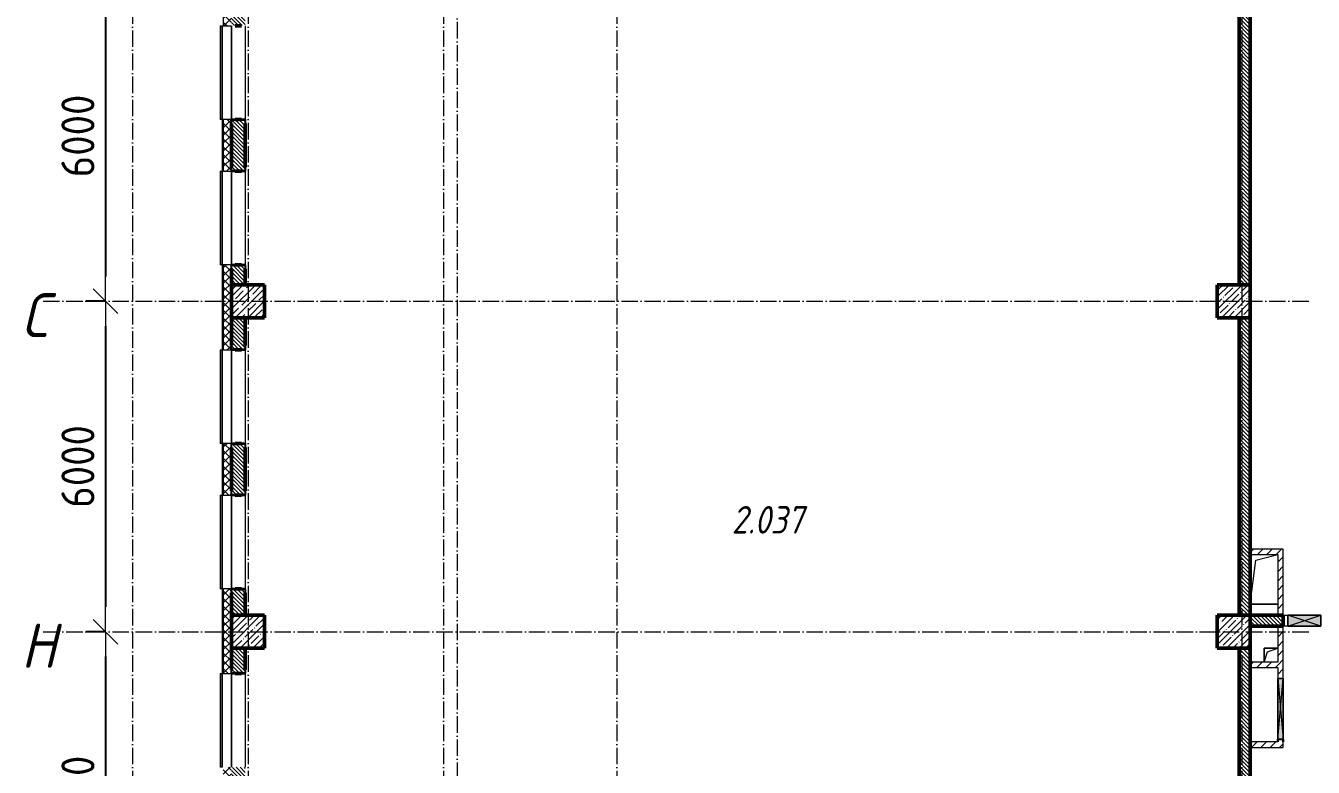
# Model space of a CAD drawing. Header units: millimetres. Extents: x 2294 to 908349, y -83289 to 219220.
# Drawn here: x 74576 to 97957, y 28246 to 41706 of the extents above; entities that cross this region are included whole.
import ezdxf

# ---------------------------------------------------------------- set-up
doc = ezdxf.new("R2010")
doc.units = ezdxf.units.MM
doc.linetypes.add('50_200_ШТРИХ_1Т_ш5_п1_п1_', pattern=[700, 500, -100, 0, -100])
for name, color, linetype, lineweight in [('A-____-____-DIMS', 7, 'Continuous', 9), ('A-DETL-GENF-OTLN', 7, 'Continuous', 9), ('A-FLOR-____-OTLN', 7, 'Continuous', 9), ('A-GENM-____-MCUT', 7, 'Continuous', 25), ('A-GENM-____-OTLN', 7, 'Continuous', 9), ('A-GENM-____-OTLN-1', 7, 'Continuous', 25), ('A-GLAZ-____-OTLN', 7, 'Continuous', 9), ('A-WALL-____-MCUT-2', 7, 'Continuous', 50), ('A-WALL-____-MCUT-3', 7, 'Continuous', 9), ('A-WALL-____-OTLN', 7, 'Continuous', 9), ('A-WALL-____-PATT-1', 7, 'Continuous', 9), ('A-WALL-FNSH-MCUT-1', 7, 'Continuous', 9), ('I-WALL-____-OTLN', 7, 'Continuous', 9), ('S-COLS-____-MCUT', 7, 'Continuous', 50), ('S-COLS-____-OTLN', 7, 'Continuous', 9), ('S-GRID-____-IDEN', 7, 'Continuous', 9), ('S-GRID-____-OTLN-1', 7, '50_200_ШТРИХ_1Т_ш5_п1_п1_', 9), ('Марки помещений', 7, 'Continuous', 9)]:
    doc.layers.add(name, color=color, linetype=linetype, lineweight=lineweight)
doc.layers.add('A-GLAZ-____-OTLN-1', color=7, linetype='Continuous', lineweight=9, true_color=0xc0c0c0)
doc.styles.add('ISOCPEUR_I', font='isocpeui.ttf', dxfattribs={"width": 0.9, "height": 2.5})
doc.styles.add('ISOCPEUR_I_3', font='isocpeui.ttf', dxfattribs={"width": 0.85, "height": 2.2})
doc.styles.add('СПДС', font='isocpeur.ttf', dxfattribs={"width": 0.9})
doc.dimstyles.new('Размера А3', dxfattribs={"dimtxt": 800, "dimasz": 450, "dimexe": 350, "dimexo": 100, "dimgap": 200, "dimtad": 1, "dimdec": 0, "dimrnd": 10, "dimzin": 0, "dimdsep": 46, "dimtxsty": 'СПДС', "dimblk": 'ARROWHEAD_6', "dimcen": 1, "dimclrd": 5, "dimclre": 5, "dimclrt": 5, "dimazin": 0, "dimtfac": 1, "dimtdec": 0, "dimtmove": 2, "dimatfit": 3, "dimfxl": 1, "dimtolj": 1, "dimtzin": 0, "dimarcsym": 0})
pattern_1 = [(135, (7562.787, 6025.276), (-35.35534, -35.35534), [])]
pattern_2 = [(45, (7562.79, 6025.28), (-84.85281, 84.85281), [])]

# ---------------------------------------------------------------- blocks, each defined once
blk = doc.blocks.new('BSC_Колонна _Прямоугольная - 600х600-V10-АР1_План отверстий 2 этажа в осях 1-64_А-ГГ')
at = {"layer": 'S-COLS-____-OTLN'}
h = blk.add_hatch(dxfattribs=at)
h.set_pattern_fill('FP_38', color=256, style=0, pattern_type=2)
h.set_pattern_definition([(45, (-71050, -30681.04), (-114.04925, 114.04925), []), (45, (-70935.95, -30681.04), (-114.04925, 114.04925), [201.613, -40.323, 3.353, -36.97])])
h.paths.add_polyline_path([(-300, -300), (300, -300), (300, 300), (-300, 300)], flags=0)
at = {"layer": 'S-COLS-____-MCUT'}
for p, q in [((300, 300), (-300, 300)), ((-300, 300), (-300, -300)), ((300, -300), (300, 300)), ((-300, -300), (300, -300))]:
    blk.add_line(p, q, dxfattribs=at)
blk = doc.blocks.new('BSC_Колонна _Прямоугольная - 600х600-V11-АР1_План отверстий 2 этажа в осях 1-64_А-ГГ')
at = {"layer": 'S-COLS-____-OTLN'}
h = blk.add_hatch(dxfattribs=at)
h.set_pattern_fill('FP_39', color=256, style=0, pattern_type=2)
h.set_pattern_definition([(45, (-71050, -24681.04), (-114.04925, 114.04925), []), (45, (-70935.95, -24681.04), (-114.04925, 114.04925), [201.613, -40.323, 3.353, -36.97])])
h.paths.add_polyline_path([(-300, -300), (300, -300), (300, 300), (-300, 300), (-300, 135)], flags=0)
at = {"layer": 'S-COLS-____-MCUT'}
for p, q in [((300, 300), (-300, 300)), ((-300, 300), (-300, -300)), ((300, -300), (300, 300)), ((-300, -300), (300, -300))]:
    blk.add_line(p, q, dxfattribs=at)
blk = doc.blocks.new('BSC_Колонна _Прямоугольная - 600х600-V13-АР1_План отверстий 2 этажа в осях 1-64_А-ГГ')
at = {"layer": 'S-COLS-____-OTLN'}
h = blk.add_hatch(dxfattribs=at)
h.set_pattern_fill('FP_42', color=256, style=0, pattern_type=2)
h.set_pattern_definition([(45, (-88950, -30681.04), (-114.04925, 114.04925), []), (45, (-88835.95, -30681.04), (-114.04925, 114.04925), [201.613, -40.323, 3.353, -36.97])])
h.paths.add_polyline_path([(-300, -300), (300, -300), (300, 300), (-300, 300)], flags=0)
at = {"layer": 'S-COLS-____-MCUT'}
for p, q in [((300, 300), (-300, 300)), ((-300, 300), (-300, -300)), ((300, -300), (300, 300)), ((-300, -300), (300, -300))]:
    blk.add_line(p, q, dxfattribs=at)
blk = doc.blocks.new('BSC_Колонна _Прямоугольная - 600х600-V14-АР1_План отверстий 2 этажа в осях 1-64_А-ГГ')
at = {"layer": 'S-COLS-____-OTLN'}
h = blk.add_hatch(dxfattribs=at)
h.set_pattern_fill('FP_43', color=256, style=0, pattern_type=2)
h.set_pattern_definition([(45, (-88950, -24681.04), (-114.04925, 114.04925), []), (45, (-88835.95, -24681.04), (-114.04925, 114.04925), [201.613, -40.323, 3.353, -36.97])])
h.paths.add_polyline_path([(-300, -300), (300, -300), (300, 300), (-300, 300), (-300, 135)], flags=0)
at = {"layer": 'S-COLS-____-MCUT'}
for p, q in [((300, 300), (-300, 300)), ((-300, 300), (-300, -300)), ((300, -300), (300, 300)), ((-300, -300), (300, -300))]:
    blk.add_line(p, q, dxfattribs=at)
blk = doc.blocks.new('Фахверк_СКБ_Уголок - 250_2700-27497298-АР1_План отверстий 2 этажа в осях 1-64_А-ГГ')
at = {"layer": 'A-GENM-____-MCUT'}
for p, q in [((200, 181), (125, 181)), ((125, 181), (125, 106)), ((125, 106), (131, 106)), ((131, 106), (131, 175)), ((131, 175), (200, 175)), ((200, 175), (200, 181)), ((131, -6), (125, -6)), ((125, -6), (125, -81)), ((125, -81), (200, -81)), ((131, -75), (131, -6)), ((200, -75), (131, -75)), ((200, -81), (200, -75))]:
    blk.add_line(p, q, dxfattribs=at)
blk = doc.blocks.new('AR_Отверстие прямоугольное _в плите_ - AR_Отверстие прямоугольное _в плите_-30552785-АР1_План отверстий 2 этажа в осях 1-64_А-ГГ')
at = {"layer": 'A-GENM-____-OTLN'}
for p, q in [((-250, -450), (-150, 350)), ((-150, 350), (250, 450)), ((-250, -450), (250, -450))]:
    blk.add_line(p, q, dxfattribs=at)
blk = doc.blocks.new('AR_Отверстие прямоугольное _в плите_ - AR_Отверстие прямоугольное _в плите_-V176-АР1_План отверстий 2 этажа в осях 1-64_А-ГГ')
at = {"layer": 'A-GENM-____-OTLN'}
for p, q in [((125, 125), (-125, 125)), ((-125, 125), (-125, -125)), ((-125, -125), (-63, 63)), ((-63, 63), (125, 125))]:
    blk.add_line(p, q, dxfattribs=at)
blk = doc.blocks.new('Отлив_СКБ - Отлив витража_СФТК-31883956-АР1_План отверстий 2 этажа в осях 1-64_А-ГГ')
at = {"layer": 'A-GLAZ-____-OTLN-1'}
for points in [[(0, 3), (0, 2), (1700, 3), (1700, 37), (0, 37)], [(0, 2), (0, 0), (1700, 0), (1700, 2)]]:
    blk.add_hatch(color=256, dxfattribs=at).paths.add_polyline_path(points, flags=0)
at = {"layer": 'A-GLAZ-____-OTLN'}
for p, q in [((0, 3), (0, 37)), ((1700, 37), (0, 37)), ((0, 2), (1700, 2)), ((1700, 37), (1700, 3)), ((1700, 0), (0, 0))]:
    blk.add_line(p, q, dxfattribs=at)
blk = doc.blocks.new('154_Фахверк_СКБ_Швеллер - Тип_100_3960_зеркало-V199-АР1_План отверстий 2 этажа в осях 1-64_А-ГГ')
at = {"layer": 'A-GENM-____-MCUT'}
for p, q in [((175, 50), (125, 50)), ((128, 47), (175, 47)), ((128, -47), (128, 47)), ((175, 47), (175, 50)), ((125, -50), (175, -50)), ((175, -47), (128, -47)), ((175, -50), (175, -47))]:
    blk.add_line(p, q, dxfattribs=at)
blk = doc.blocks.new('AR_Отверстие прямоугольное _в стене_ - AR_Отверстие прямоугольное _в стене__ЭОМ-36813478-АР1_План отверстий 2 этажа в осях 1-64_А-ГГ')
at = {"layer": 'A-GLAZ-____-OTLN'}
blk.add_hatch(color=256, dxfattribs=at).paths.add_polyline_path([(300, 100), (-300, 100), (-300, -100), (300, -100), (300, 65)], flags=0)
at = {"layer": 'A-DETL-GENF-OTLN'}
for p, q in [((-300, -100), (-300, 100)), ((-300, 100), (300, 100)), ((300, 100), (-300, -100)), ((-300, 100), (300, -100)), ((300, 100), (-300, 100)), ((-300, 100), (-300, -100)), ((300, 100), (300, -100)), ((300, -100), (300, 100)), ((300, -100), (-300, -100)), ((-300, -100), (300, -100))]:
    blk.add_line(p, q, dxfattribs=at)
blk = doc.blocks.new('AR_Отверстие прямоугольное _в стене_ - AR_Отверстие прямоугольное _в стене__ОВ-36943067-АР1_План отверстий 2 этажа в осях 1-64_А-ГГ')
at = {"layer": 'A-GLAZ-____-OTLN'}
blk.add_hatch(color=256, dxfattribs=at).paths.add_polyline_path([(-550, -50), (550, -50), (550, 50), (-550, 50)], flags=0)
at = {"layer": 'A-DETL-GENF-OTLN'}
for p, q in [((-550, -50), (-550, 50)), ((-550, 50), (550, 50)), ((550, 50), (-550, -50)), ((-550, 50), (550, -50)), ((550, 50), (-550, 50)), ((-550, 50), (-550, -50)), ((550, 50), (550, -50)), ((550, -50), (550, 50)), ((550, -50), (-550, -50)), ((-550, -50), (550, -50))]:
    blk.add_line(p, q, dxfattribs=at)
blk = doc.blocks.new('2floor')
at = {"layer": 'A-WALL-____-PATT-1'}
h = blk.add_hatch(dxfattribs=at)
h.set_pattern_fill('FP_1', color=256, style=0, pattern_type=2)
h.set_pattern_definition([(45, (7562.79, 6025.28), (-70.71068, 70.71068), []), (135, (7562.79, 6025.28), (-70.71068, -70.71068), [])])
h.paths.add_polyline_path([(78163, 18356), (78313, 18356), (78313, 19651), (78307, 19651), (78307, 19726), (78163, 19726)], flags=0)
h.paths.add_polyline_path([(78307, 21426), (78307, 21501), (78313, 21501), (78313, 22291), (78307, 22291), (78307, 22366), (78163, 22366), (78163, 21426), (78248, 21426)], flags=0)
h.paths.add_polyline_path([(78248, 24066), (78307, 24066), (78307, 24141), (78313, 24141), (78313, 25531), (78307, 25531), (78307, 25606), (78163, 25606), (78163, 24066)], flags=0)
h.paths.add_polyline_path([(78307, 27306), (78307, 27381), (78313, 27381), (78313, 28171), (78307, 28171), (78307, 28246), (78163, 28246), (78163, 27306), (78248, 27306)], flags=0)
h.paths.add_polyline_path([(78248, 29946), (78307, 29946), (78307, 30021), (78313, 30021), (78313, 31411), (78307, 31411), (78307, 31486), (78163, 31486), (78163, 29946)], flags=0)
h.paths.add_polyline_path([(78248, 33186), (78307, 33186), (78307, 33261), (78313, 33261), (78313, 34051), (78307, 34051), (78307, 34126), (78163, 34126), (78163, 33186)], flags=0)
h.paths.add_polyline_path([(78307, 35826), (78307, 35901), (78313, 35901), (78313, 37291), (78307, 37291), (78307, 37366), (78163, 37366), (78163, 35826), (78248, 35826)], flags=0)
h.paths.add_polyline_path([(78307, 39066), (78307, 39141), (78313, 39141), (78313, 39931), (78307, 39931), (78307, 40006), (78163, 40006), (78163, 39066), (78248, 39066)], flags=0)
h.paths.add_polyline_path([(78248, 41706), (78307, 41706), (78307, 41781), (78313, 41781), (78313, 43171), (78307, 43171), (78307, 43246), (78163, 43246), (78163, 41706)], flags=0)
h.paths.add_polyline_path([(78248, 44946), (78307, 44946), (78307, 45021), (78313, 45021), (78313, 45811), (78307, 45811), (78307, 45886), (78163, 45886), (78163, 44946)], flags=0)
h.paths.add_polyline_path([(78307, 47586), (78307, 47661), (78313, 47661), (78313, 49106), (78163, 49106), (78163, 47586), (78248, 47586)], flags=0)
h = blk.add_hatch(dxfattribs=at)
h.set_pattern_fill('FP_6', color=256, style=0, pattern_type=2)
h.set_pattern_definition(pattern_1)
h.paths.add_polyline_path([(78563, 37006), (78563, 37360), (78494, 37360), (78494, 37366), (78382, 37366), (78382, 37360), (78313, 37360), (78313, 37006), (78494, 37006)], flags=0)
h.paths.add_polyline_path([(78382, 39066), (78494, 39066), (78494, 39072), (78563, 39072), (78563, 40000), (78494, 40000), (78494, 40006), (78382, 40006), (78382, 40000), (78313, 40000), (78313, 39072), (78382, 39072)], flags=0)
h.paths.add_polyline_path([(78494, 41706), (78494, 41712), (78563, 41712), (78563, 42406), (78313, 42406), (78313, 41712), (78382, 41712), (78382, 41706)], flags=0)
h = blk.add_hatch(dxfattribs=at)
h.set_pattern_fill('FP_6', color=256, style=0, pattern_type=2)
h.set_pattern_definition(pattern_1)
h.paths.add_polyline_path([(96813, 37006), (96813, 42406), (96613, 42406), (96613, 37006)], flags=0)
h = blk.add_hatch(dxfattribs=at)
h.set_pattern_fill('FP_6', color=256, style=0, pattern_type=2)
h.set_pattern_definition(pattern_1)
h.paths.add_polyline_path([(78382, 31006), (78563, 31006), (78563, 31480), (78494, 31480), (78494, 31486), (78382, 31486), (78382, 31480), (78313, 31480), (78313, 31006)], flags=0)
h.paths.add_polyline_path([(78382, 33186), (78494, 33186), (78494, 33192), (78563, 33192), (78563, 34120), (78494, 34120), (78494, 34126), (78382, 34126), (78382, 34120), (78313, 34120), (78313, 33192), (78382, 33192)], flags=0)
h.paths.add_polyline_path([(78494, 35826), (78494, 35832), (78563, 35832), (78563, 36406), (78313, 36406), (78313, 35832), (78382, 35832), (78382, 35826)], flags=0)
h = blk.add_hatch(dxfattribs=at)
h.set_pattern_fill('FP_6', color=256, style=0, pattern_type=2)
h.set_pattern_definition(pattern_1)
h.paths.add_polyline_path([(96813, 31006), (96813, 36406), (96613, 36406), (96613, 31006)], flags=0)
h = blk.add_hatch(dxfattribs=at)
h.set_pattern_fill('FP_4', color=256, style=0, pattern_type=2)
h.set_pattern_definition(pattern_2)
h.paths.add_polyline_path([(97313, 32106), (97413, 32106), (97413, 32206), (96813, 32206), (96813, 32106)], flags=0)
h = blk.add_hatch(dxfattribs=at)
h.set_pattern_fill('FP_4', color=256, style=0, pattern_type=2)
h.set_pattern_definition(pattern_2)
h.paths.add_polyline_path([(97413, 31006), (97413, 32106), (97313, 32106), (97313, 31006)], flags=0)
h = blk.add_hatch(dxfattribs=at)
h.set_pattern_fill('FP_6', color=256, style=0, pattern_type=2)
h.set_pattern_definition(pattern_1)
h.paths.add_polyline_path([(97413, 30806), (97413, 31006), (96813, 31006), (96813, 30806)], flags=0)
h = blk.add_hatch(dxfattribs=at)
h.set_pattern_fill('FP_4', color=256, style=0, pattern_type=2)
h.set_pattern_definition(pattern_2)
h.paths.add_polyline_path([(97316, 28706), (97410, 28706), (97409, 28753), (97316, 28753)], flags=0)
h.paths.add_polyline_path([(97313, 29856), (97413, 29856), (97413, 30806), (97313, 30806), (97313, 30056)], flags=0)
h = blk.add_hatch(dxfattribs=at)
h.set_pattern_fill('FP_6', color=256, style=0, pattern_type=2)
h.set_pattern_definition(pattern_1)
h.paths.add_polyline_path([(78563, 25006), (78563, 25600), (78494, 25600), (78494, 25606), (78382, 25606), (78382, 25600), (78313, 25600), (78313, 25006), (78382, 25006)], flags=0)
h.paths.add_polyline_path([(78494, 27306), (78494, 27312), (78563, 27312), (78563, 28240), (78494, 28240), (78494, 28246), (78382, 28246), (78382, 28240), (78313, 28240), (78313, 27312), (78382, 27312), (78382, 27306)], flags=0)
h.paths.add_polyline_path([(78494, 29946), (78494, 29952), (78563, 29952), (78563, 30406), (78313, 30406), (78313, 29952), (78382, 29952), (78382, 29946)], flags=0)
h = blk.add_hatch(dxfattribs=at)
h.set_pattern_fill('FP_6', color=256, style=0, pattern_type=2)
h.set_pattern_definition(pattern_1)
h.paths.add_polyline_path([(96813, 25006), (96813, 30406), (96613, 30406), (96613, 25006)], flags=0)
h = blk.add_hatch(dxfattribs=at)
h.set_pattern_fill('FP_4', color=256, style=0, pattern_type=2)
h.set_pattern_definition(pattern_2)
h.paths.add_polyline_path([(97313, 30056), (97313, 30156), (96813, 30156), (96813, 30056)], flags=0)
h = blk.add_hatch(dxfattribs=at)
h.set_pattern_fill('FP_4', color=256, style=0, pattern_type=2)
h.set_pattern_definition(pattern_2)
h.paths.add_polyline_path([(97413, 28606), (97413, 28706), (96813, 28706), (96813, 28606), (97316, 28606)], flags=0)
at = {"layer": 'A-FLOR-____-OTLN'}
for p, q in [((97313, 31206), (96813, 31206)), ((97063, 30406), (97313, 30406)), ((97063, 30156), (97063, 30406))]:
    blk.add_line(p, q, dxfattribs=at)
at = {"layer": 'A-WALL-____-MCUT-2'}
for p, q in [((96613, 42406), (96613, 37006)), ((96813, 37006), (96813, 42406)), ((78382, 41706), (78494, 41706)), ((78494, 40006), (78382, 40006)), ((78313, 39141), (78313, 39931)), ((78313, 39931), (78313, 39141)), ((78563, 39141), (78563, 39931)), ((78382, 39066), (78494, 39066)), ((78313, 37006), (78313, 37291)), ((78313, 37291), (78313, 37006)), ((78494, 37366), (78382, 37366)), ((78563, 37006), (78563, 37291)), ((78313, 35901), (78313, 36406)), ((78313, 36406), (78313, 35901)), ((78563, 35901), (78563, 36406)), ((96613, 36406), (96613, 31006)), ((96813, 31006), (96813, 36406)), ((78382, 35826), (78494, 35826)), ((78313, 33261), (78313, 34051)), ((78313, 34051), (78313, 33261)), ((78494, 34126), (78382, 34126)), ((78563, 33261), (78563, 34051)), ((78382, 33186), (78494, 33186)), ((78313, 31006), (78313, 31411)), ((78313, 31411), (78313, 31006)), ((78494, 31486), (78382, 31486)), ((78563, 31006), (78563, 31411)), ((97413, 31006), (96813, 31006)), ((97413, 30806), (97413, 31006)), ((96813, 30806), (97413, 30806)), ((78313, 30021), (78313, 30406)), ((78313, 30406), (78313, 30021)), ((78563, 30021), (78563, 30406)), ((96613, 30406), (96613, 25006)), ((96813, 25006), (96813, 30406)), ((78382, 29946), (78494, 29946))]:
    blk.add_line(p, q, dxfattribs=at)
at = {"layer": 'A-WALL-____-MCUT-3'}
for p, q in [((78163, 43246), (78163, 41706)), ((78163, 41706), (78307, 41706)), ((78151, 40006), (78151, 39066)), ((78156, 40006), (78156, 39066)), ((78307, 40006), (78163, 40006)), ((78163, 40006), (78163, 39066)), ((78163, 39066), (78307, 39066)), ((78151, 37366), (78151, 35826)), ((78156, 37366), (78156, 35826)), ((78307, 37366), (78163, 37366)), ((78163, 37366), (78163, 35826)), ((78163, 35826), (78307, 35826)), ((78151, 34126), (78151, 33186)), ((78156, 34126), (78156, 33186)), ((78307, 34126), (78163, 34126)), ((78163, 34126), (78163, 33186)), ((78163, 33186), (78307, 33186)), ((78151, 31486), (78151, 29946)), ((78156, 31486), (78156, 29946)), ((78307, 31486), (78163, 31486)), ((78163, 31486), (78163, 29946)), ((78163, 29946), (78307, 29946))]:
    blk.add_line(p, q, dxfattribs=at)
at = {"layer": 'A-WALL-____-OTLN'}
for p, q in [((78313, 41706), (78313, 40006)), ((78313, 40006), (78313, 41706)), ((78563, 41706), (78563, 40006)), ((78313, 39066), (78313, 37366)), ((78313, 37366), (78313, 39066)), ((78563, 39066), (78563, 37366)), ((78313, 35826), (78313, 34126)), ((78313, 34126), (78313, 35826)), ((78563, 35826), (78563, 34126)), ((78313, 33186), (78313, 31486)), ((78313, 31486), (78313, 33186)), ((78563, 33186), (78563, 31486)), ((78313, 29946), (78313, 28246)), ((78313, 28246), (78313, 29946)), ((78563, 29946), (78563, 28246))]:
    blk.add_line(p, q, dxfattribs=at)
at = {"layer": 'A-WALL-FNSH-MCUT-1'}
for p, q in [((78163, 40006), (78143, 40006)), ((78143, 40006), (78143, 39066)), ((78143, 39066), (78163, 39066)), ((78163, 37366), (78143, 37366)), ((78143, 37366), (78143, 35826)), ((78143, 35826), (78163, 35826)), ((78163, 34126), (78143, 34126)), ((78143, 34126), (78143, 33186)), ((78143, 33186), (78163, 33186)), ((97413, 32206), (96813, 32206)), ((96813, 32206), (96813, 32106)), ((96813, 32106), (97313, 32106)), ((97313, 32106), (97313, 31006)), ((97413, 31006), (97413, 32206)), ((78163, 31486), (78143, 31486)), ((78143, 31486), (78143, 29946)), ((97313, 31006), (97413, 31006)), ((97313, 30806), (97313, 30156)), ((97413, 29856), (97413, 30806)), ((78143, 29946), (78163, 29946)), ((97313, 30156), (96813, 30156)), ((96813, 30156), (96813, 30056)), ((96813, 30056), (97313, 30056)), ((97313, 30056), (97313, 29856)), ((97313, 28706), (96813, 28706)), ((96813, 28706), (96813, 28606)), ((96813, 28606), (97413, 28606)), ((97413, 28606), (97413, 28706))]:
    blk.add_line(p, q, dxfattribs=at)
at = {"layer": 'I-WALL-____-OTLN'}
for p, q in [((97413, 31006), (97493, 31006)), ((97493, 30806), (97413, 30806))]:
    blk.add_line(p, q, dxfattribs=at)
at = {"layer": 'A-GENM-____-OTLN'}
for name, p in [('AR_Отверстие прямоугольное _в плите_ - AR_Отверстие прямоугольное _в плите_-30552785-АР1_План отверстий 2 этажа в осях 1-64_А-ГГ', (97063, 31656)), ('AR_Отверстие прямоугольное _в плите_ - AR_Отверстие прямоугольное _в плите_-V176-АР1_План отверстий 2 этажа в осях 1-64_А-ГГ', (97188, 30281))]:
    blk.add_blockref(name, p, dxfattribs=at)
at = {"layer": 'A-GENM-____-OTLN-1'}
for name, p, rotation in [('Фахверк_СКБ_Уголок - 250_2700-27497298-АР1_План отверстий 2 этажа в осях 1-64_А-ГГ', (78388, 40131), 269.9999999999999), ('Фахверк_СКБ_Уголок - 250_2700-27497298-АР1_План отверстий 2 этажа в осях 1-64_А-ГГ', (78488, 38941), 89.99999999999991), ('Фахверк_СКБ_Уголок - 250_2700-27497298-АР1_План отверстий 2 этажа в осях 1-64_А-ГГ', (78388, 37491), 269.9999999999999), ('Фахверк_СКБ_Уголок - 250_2700-27497298-АР1_План отверстий 2 этажа в осях 1-64_А-ГГ', (78488, 35701), 89.99999999999991), ('Фахверк_СКБ_Уголок - 250_2700-27497298-АР1_План отверстий 2 этажа в осях 1-64_А-ГГ', (78388, 34251), 269.9999999999999), ('Фахверк_СКБ_Уголок - 250_2700-27497298-АР1_План отверстий 2 этажа в осях 1-64_А-ГГ', (78488, 33061), 89.99999999999991), ('Фахверк_СКБ_Уголок - 250_2700-27497298-АР1_План отверстий 2 этажа в осях 1-64_А-ГГ', (78388, 31611), 269.9999999999999), ('Фахверк_СКБ_Уголок - 250_2700-27497298-АР1_План отверстий 2 этажа в осях 1-64_А-ГГ', (78488, 29821), 89.99999999999991), ('154_Фахверк_СКБ_Швеллер - Тип_100_3960_зеркало-V199-АР1_План отверстий 2 этажа в осях 1-64_А-ГГ', (97363, 28881), 269.9999999999996)]:
    blk.add_blockref(name, p, dxfattribs=dict(at, rotation=rotation))
at = {"layer": 'A-GLAZ-____-OTLN'}
for name, p, rotation in [('Отлив_СКБ - Отлив витража_СФТК-31883956-АР1_План отверстий 2 этажа в осях 1-64_А-ГГ', (78146, 40006), 90), ('Отлив_СКБ - Отлив витража_СФТК-31883956-АР1_План отверстий 2 этажа в осях 1-64_А-ГГ', (78146, 37366), 90), ('Отлив_СКБ - Отлив витража_СФТК-31883956-АР1_План отверстий 2 этажа в осях 1-64_А-ГГ', (78146, 34126), 90), ('Отлив_СКБ - Отлив витража_СФТК-31883956-АР1_План отверстий 2 этажа в осях 1-64_А-ГГ', (78146, 31486), 90), ('AR_Отверстие прямоугольное _в стене_ - AR_Отверстие прямоугольное _в стене__ЭОМ-36813478-АР1_План отверстий 2 этажа в осях 1-64_А-ГГ', (97793, 30906), 180), ('Отлив_СКБ - Отлив витража_СФТК-31883956-АР1_План отверстий 2 этажа в осях 1-64_А-ГГ', (78146, 28246), 90), ('AR_Отверстие прямоугольное _в стене_ - AR_Отверстие прямоугольное _в стене__ОВ-36943067-АР1_План отверстий 2 этажа в осях 1-64_А-ГГ', (97363, 29306), 89.99999999999962)]:
    blk.add_blockref(name, p, dxfattribs=dict(at, rotation=rotation))
at = {"layer": 'S-COLS-____-OTLN'}
for name, p in [('BSC_Колонна _Прямоугольная - 600х600-V10-АР1_План отверстий 2 этажа в осях 1-64_А-ГГ', (78613, 36706)), ('BSC_Колонна _Прямоугольная - 600х600-V13-АР1_План отверстий 2 этажа в осях 1-64_А-ГГ', (96513, 36706)), ('BSC_Колонна _Прямоугольная - 600х600-V11-АР1_План отверстий 2 этажа в осях 1-64_А-ГГ', (78613, 30706)), ('BSC_Колонна _Прямоугольная - 600х600-V14-АР1_План отверстий 2 этажа в осях 1-64_А-ГГ', (96513, 30706))]:
    blk.add_blockref(name, p, dxfattribs=at)
blk = doc.blocks.new('ARROWHEAD_6')
at = {"color": 0, "linetype": 'Continuous'}
for p, q in [((0, 0), (-1, 0)), ((-0.5, -0.5), (0.5, 0.5))]:
    blk.add_line(p, q, dxfattribs=at)
blk = doc.blocks.new('*D2803')
at = {"layer": 'A-____-____-DIMS', "color": 0, "lineweight": -2, "transparency": 16777216}
for p, q in [((234050, 42706), (233694, 42706)), ((234044, 42256), (234044, 37156)), ((234050, 36706), (233694, 36706))]:
    blk.add_line(p, q, dxfattribs=at)
at = {"layer": 'Defpoints', "color": 0, "transparency": 16777216}
for p in [(234150, 42706), (234044, 36706), (234150, 36706)]:
    blk.add_point(p, dxfattribs=at)
at = {"layer": 'A-____-____-DIMS', "color": 0, "lineweight": -2, "transparency": 16777216, "xscale": 450, "yscale": 450, "zscale": 450}
for p, rotation in [((234044, 42706), 90), ((234044, 36706), 270)]:
    blk.add_blockref('ARROWHEAD_6', p, dxfattribs=dict(at, rotation=rotation))
at = {"layer": 'A-____-____-DIMS', "color": 0, "transparency": 16777216, "insert": (233544, 39706), "char_height": 600, "attachment_point": 5, "rotation": 90, "style": 'СПДС'}
blk.add_mtext('\\A1;6000', dxfattribs=at)
blk = doc.blocks.new('*D2804')
at = {"layer": 'A-____-____-DIMS', "color": 0, "lineweight": -2, "transparency": 16777216}
for p, q in [((234050, 36706), (233694, 36706)), ((234044, 36256), (234044, 31156)), ((234050, 30706), (233694, 30706))]:
    blk.add_line(p, q, dxfattribs=at)
at = {"layer": 'Defpoints', "color": 0, "transparency": 16777216}
for p in [(234150, 36706), (234044, 30706), (234150, 30706)]:
    blk.add_point(p, dxfattribs=at)
at = {"layer": 'A-____-____-DIMS', "color": 0, "lineweight": -2, "transparency": 16777216, "xscale": 450, "yscale": 450, "zscale": 450}
for p, rotation in [((234044, 36706), 90), ((234044, 30706), 270)]:
    blk.add_blockref('ARROWHEAD_6', p, dxfattribs=dict(at, rotation=rotation))
at = {"layer": 'A-____-____-DIMS', "color": 0, "transparency": 16777216, "insert": (233544, 33706), "char_height": 600, "attachment_point": 5, "rotation": 90, "style": 'СПДС'}
blk.add_mtext('\\A1;6000', dxfattribs=at)
blk = doc.blocks.new('*D2805')
at = {"layer": 'A-____-____-DIMS', "color": 0, "lineweight": -2, "transparency": 16777216}
for p, q in [((234050, 30706), (233694, 30706)), ((234044, 30256), (234044, 25156)), ((234050, 24706), (233694, 24706))]:
    blk.add_line(p, q, dxfattribs=at)
at = {"layer": 'Defpoints', "color": 0, "transparency": 16777216}
for p in [(234150, 30706), (234044, 24706), (234150, 24706)]:
    blk.add_point(p, dxfattribs=at)
at = {"layer": 'A-____-____-DIMS', "color": 0, "lineweight": -2, "transparency": 16777216, "xscale": 450, "yscale": 450, "zscale": 450}
for p, rotation in [((234044, 30706), 90), ((234044, 24706), 270)]:
    blk.add_blockref('ARROWHEAD_6', p, dxfattribs=dict(at, rotation=rotation))
at = {"layer": 'A-____-____-DIMS', "color": 0, "transparency": 16777216, "insert": (233544, 27706), "char_height": 600, "attachment_point": 5, "rotation": 90, "style": 'СПДС'}
blk.add_mtext('\\A1;6000', dxfattribs=at)
blk = doc.blocks.new('3osi')
at = {"layer": 'S-GRID-____-OTLN-1', "color": 251, "ltscale": 0.6, "true_color": 0x636466}
for p, q in [((234533.5, 55906.2), (234533.5, 1542.7)), ((236633.5, 55906.2), (236633.5, 1715.3)), ((240183.5, 55906.2), (240183.5, 17356.3)), ((243333.5, 55906.2), (243333.5, 14595.2)), ((254683.5, 55906.2), (254683.5, 1542.7)), ((240433.5, 55638), (240433.5, 17356.3)), ((232910.3, 36706.3), (255902.3, 36706.3)), ((232910.3, 30706.3), (255902.3, 30706.3))]:
    blk.add_line(p, q, dxfattribs=at)
at = {"layer": 'S-GRID-____-IDEN', "char_height": 800, "attachment_point": 1, "style": 'ISOCPEUR_I'}
for s, insert, width in [('\\fISOCPEUR|b0|i1|c204|p34|;\\W.9;С', (232521.3, 36853), 202.025), ('\\fISOCPEUR|b0|i1|c204|p34|;\\W.9;Н', (232512.3, 30853), 223.671)]:
    blk.add_mtext(s, dxfattribs=dict(at, insert=insert, width=width))
at = {"layer": 'A-____-____-DIMS'}
for base, p1, p2, picture, middle in [((234043.9, 36706.3), (234149.9, 42706.3), (234149.9, 36706.3), '*D2803', (233543.9, 39706.3)), ((234043.9, 30706.3), (234149.9, 36706.3), (234149.9, 30706.3), '*D2804', (233543.9, 33706.3)), ((234043.9, 24706.3), (234149.9, 30706.3), (234149.9, 24706.3), '*D2805', (233543.9, 27706.3))]:
    dim = blk.add_linear_dim(base=base, p1=p1, p2=p2, angle=90, dimstyle='Размера А3', override={"dimtxt": 600, "dimclrd": 0, "dimclre": 0, "dimclrt": 0}, dxfattribs=at)
    dim.commit()
    dim.dimension.update_dxf_attribs({"geometry": picture, "text_midpoint": middle})

msp = doc.modelspace()

# ---------------------------------------------------------------- block references
for name, p in [('3osi', (-158020.7, 0)), ('2floor', (0, 0))]:
    msp.add_blockref(name, p)

# ---------------------------------------------------------------- texts
at = {"layer": 'Марки помещений', "insert": (87396, 32988.1), "char_height": 500, "width": 785.654, "attachment_point": 1, "style": 'ISOCPEUR_I_3'}
msp.add_mtext('2.037', dxfattribs=at)

doc.saveas('drawing.dxf')
